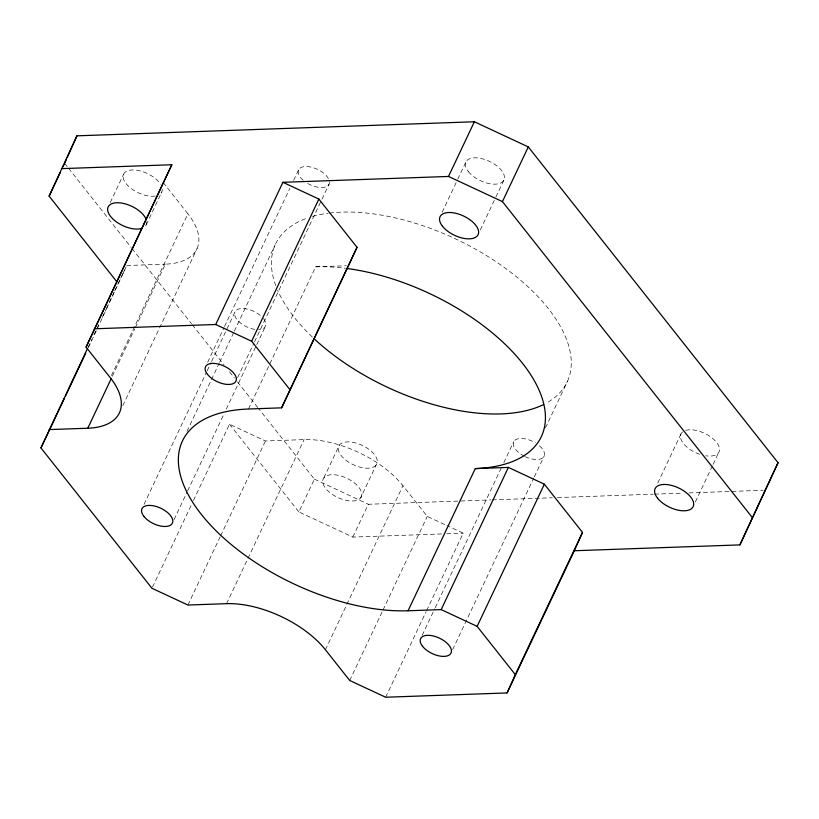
<?xml version="1.0" encoding="UTF-8"?>
<svg xmlns="http://www.w3.org/2000/svg" width="819" height="819" viewBox="0 0 819 819"><rect width="100%" height="100%" fill="white"/><g stroke="black" fill="none" stroke-linecap="round" stroke-linejoin="round"><path stroke-width="0.61" stroke-dasharray="4.09 3.07" d="M126.187 266.677L97.748 327.764M110.258 202.498L123.628 174.212M87.93 347.563L91.748 339.476M93.939 334.848L99.938 322.143M102.129 317.526L105.948 309.439M106.501 308.282L114.138 292.107M114.691 290.95L122.338 274.774M122.881 273.618L125.614 267.844M146.253 224.805L161.763 191.994M88.462 347.399L97.205 328.921M111.445 375.512L187.899 213.769L163.616 183.067M112.367 376.228L134.756 328.859M135.309 327.713L165.346 264.168A77.14 39.036 25.3 0 0 187.899 213.769M122.83 405.64L197.103 248.515M207.668 362.203L223.996 327.661M224.539 326.515L289.844 188.36M293.652 180.293L298.556 169.932M144.093 504.228L206.675 371.826M207.217 370.679L211.026 362.622M211.578 361.466L234.971 311.967A16.83 8.518 25.3 0 1 260.872 315.899M186.988 431.367L219.103 363.441M219.646 362.295L233.794 332.36M234.336 331.214L275.153 244.861M237.633 377.579L253.962 343.038M254.504 341.892L321.437 200.276M321.99 199.13L329.064 184.162M174.058 519.604L187.121 491.973M187.664 490.827L224.119 413.687M226.3 409.08L256.234 345.761M256.777 344.604L265.489 326.187M152.498 587.121L191.277 505.088M193.458 500.47L229.504 424.211L265.458 440.98L304.095 439.608A77.14 39.036 25.3 0 1 402.968 485.708L427.252 516.41L445.812 525.061M248.495 409.009L315.704 266.82L346.273 265.745M187.909 605.036L220.127 536.875M220.68 535.718L265.458 440.98M226.546 603.675L304.095 439.608M441.636 533.937L352.815 537.08L298.884 511.936L314.394 479.125L258.896 408.947M442.158 212.234L457.227 180.334M457.77 179.187L465.847 162.101M323.894 477.805L339.404 444.993M480.292 230.006L495.372 198.106M495.904 196.969L503.982 179.883M360.616 497.911A21.038 10.647 25.3 0 0 338.902 475.46A21.038 10.647 25.3 0 0 327.242 490.202A21.038 10.647 25.3 0 0 360.616 497.911L376.126 465.1A21.038 10.647 25.3 0 0 354.412 442.649A21.038 10.647 25.3 0 0 342.751 457.391A21.038 10.647 25.3 0 0 376.126 465.1M352.815 537.08L368.325 504.269L491.001 499.928M325.419 649.764L402.968 485.708M349.703 680.476L382.473 611.148M383.016 609.991L427.252 516.41M385.657 697.235L426.075 611.742M426.617 610.585L463.206 533.179L446.969 525.603M422.194 635.298L434.715 608.814M435.258 607.667L501.105 468.355M503.828 462.602L513.626 441.881M545.444 427.887L567.526 381.173M452.702 649.518L533.793 477.979M534.336 476.822L544.133 456.101M657.759 483.036L680.917 434.039M695.362 501.955L712.591 465.489M713.134 464.353L719.051 451.822M126.699 265.53L165.346 264.168M492.28 499.887L552.344 497.757M557.452 497.573L653.296 494.185M654.565 494.133L682.688 493.14M689.076 492.915L763.185 490.294M446.713 533.763L463.206 533.179M314.394 479.125L368.325 504.269M64.629 163.319L67.803 167.332M68.601 168.335L131.235 247.533M132.033 248.536L191.492 323.73M192.291 324.733L224.007 364.834M229.555 371.857L234.316 377.866M237.479 381.879L258.098 407.944M229.504 424.211L298.884 511.936M146.724 221.99A21.038 10.647 25.3 0 1 145.209 226.361M685.646 430.374A21.038 10.647 25.3 0 1 716.543 442.342A21.038 10.647 25.3 0 1 705.753 455.794M699.702 454.289A21.038 10.647 25.3 0 1 682.698 431.828M155.17 196.069A21.038 10.647 25.3 0 1 126.607 184.265A21.038 10.647 25.3 0 1 133.016 169.932A21.038 10.647 25.3 0 1 160.473 184.244M162.234 189.179A21.038 10.647 25.3 0 1 160.719 193.55M329.494 213.063A161.302 81.624 25.3 0 1 523.771 282.964A161.302 81.624 25.3 0 1 545.73 403.429M312.397 337.111A161.302 81.624 25.3 0 1 277.59 290.172M275.768 285.647A161.302 81.624 25.3 0 1 308.139 217.782M312.541 216.411A161.302 81.624 25.3 0 1 328.214 213.227M329.443 181.9A16.83 8.518 25.3 0 1 307.412 183.282M303.163 180.221A16.83 8.518 25.3 0 1 305.477 166.523A16.83 8.518 25.3 0 1 328.757 179.32M539.516 445.812A16.83 8.518 25.3 0 1 542.71 457.872A16.83 8.518 25.3 0 1 525.399 456.767M524.416 456.285A16.83 8.518 25.3 0 1 514.209 440.919A16.83 8.518 25.3 0 1 535.268 442.751M263.483 318.611A16.83 8.518 25.3 0 1 258.558 329.607M254.842 329.361A16.83 8.518 25.3 0 1 234.971 311.967M315.704 266.82A161.302 81.624 25.3 0 1 345.454 268.294M468.355 171.58A21.038 10.647 25.3 0 0 502.211 182.094A21.038 10.647 25.3 0 0 484.183 159.306A21.038 10.647 25.3 0 0 468.355 171.58"/><path stroke-width="1.23" d="M116.922 281.869L49.12 196.13L76.935 135.831L474.355 121.765L528.286 146.908L778.05 462.715L739.895 544.891L574.303 550.747L507.094 692.935L385.657 697.235L349.703 680.476L325.419 649.764A77.14 39.036 25.3 0 0 226.546 603.675L187.909 605.036L151.955 588.277L40.95 447.921L87.387 348.72M64.629 163.319L66.175 159.889M67.199 157.596L76.935 135.831M49.15 429.596L87.787 428.224A77.14 39.036 25.3 0 0 110.35 377.825L86.067 347.123L171.826 164.742L61.425 168.642M171.826 164.742L86.067 347.123M507.094 692.935L515.294 674.61L477.139 626.361L441.185 609.602L408.067 610.769A161.302 81.624 25.3 0 1 201.331 514.383A161.302 81.624 25.3 0 1 248.495 409.009L281.613 407.831L357.033 247.328L318.867 199.078L282.913 182.309L215.704 324.498L94.267 328.798M357.033 247.328L281.613 407.831M574.303 550.747L582.504 532.422L544.348 484.172L508.394 467.414L475.276 468.591L408.067 610.769M739.895 544.891L778.05 462.715M49.12 196.13L60.35 172.379M63.032 166.718L64.097 164.455M40.95 447.921L64.435 398.239M65.53 395.925L85.729 353.184M87.787 428.224L111.271 378.542M289.813 389.506L251.658 341.257L318.867 199.078M282.913 182.309L448.505 176.454L474.355 121.765M752.2 517.403L502.436 201.597L528.286 146.908M441.185 609.602L508.394 467.414M477.139 626.361L544.348 484.172M515.294 674.61L582.504 532.422M448.505 176.454L502.436 201.597M215.704 324.498L251.658 341.257M141.523 228.47A21.038 10.647 25.3 0 1 111.599 217.649A21.038 10.647 25.3 0 1 118.264 202.754A21.038 10.647 25.3 0 1 145.874 218.755M543.632 404.504A161.302 81.624 25.3 0 1 314.087 338.708M346.621 268.437A161.302 81.624 25.3 0 1 530.732 374.764A161.302 81.624 25.3 0 1 475.276 468.591M657.575 498.208A21.038 10.647 25.3 0 0 691.431 508.722A21.038 10.647 25.3 0 0 673.402 485.933A21.038 10.647 25.3 0 0 657.575 498.208M442.506 226.259A21.038 10.647 25.3 0 0 476.361 236.783A21.038 10.647 25.3 0 0 458.333 213.984A21.038 10.647 25.3 0 0 442.506 226.259M143.919 516.42A16.83 8.518 25.3 0 0 171.007 524.825A16.83 8.518 25.3 0 0 156.583 506.592A16.83 8.518 25.3 0 0 143.919 516.42M207.494 374.385A16.83 8.518 25.3 0 0 234.582 382.801A16.83 8.518 25.3 0 0 220.157 364.568A16.83 8.518 25.3 0 0 207.494 374.385M422.573 646.334A16.83 8.518 25.3 0 0 449.651 654.739A16.83 8.518 25.3 0 0 435.227 636.506A16.83 8.518 25.3 0 0 422.573 646.334"/></g></svg>
